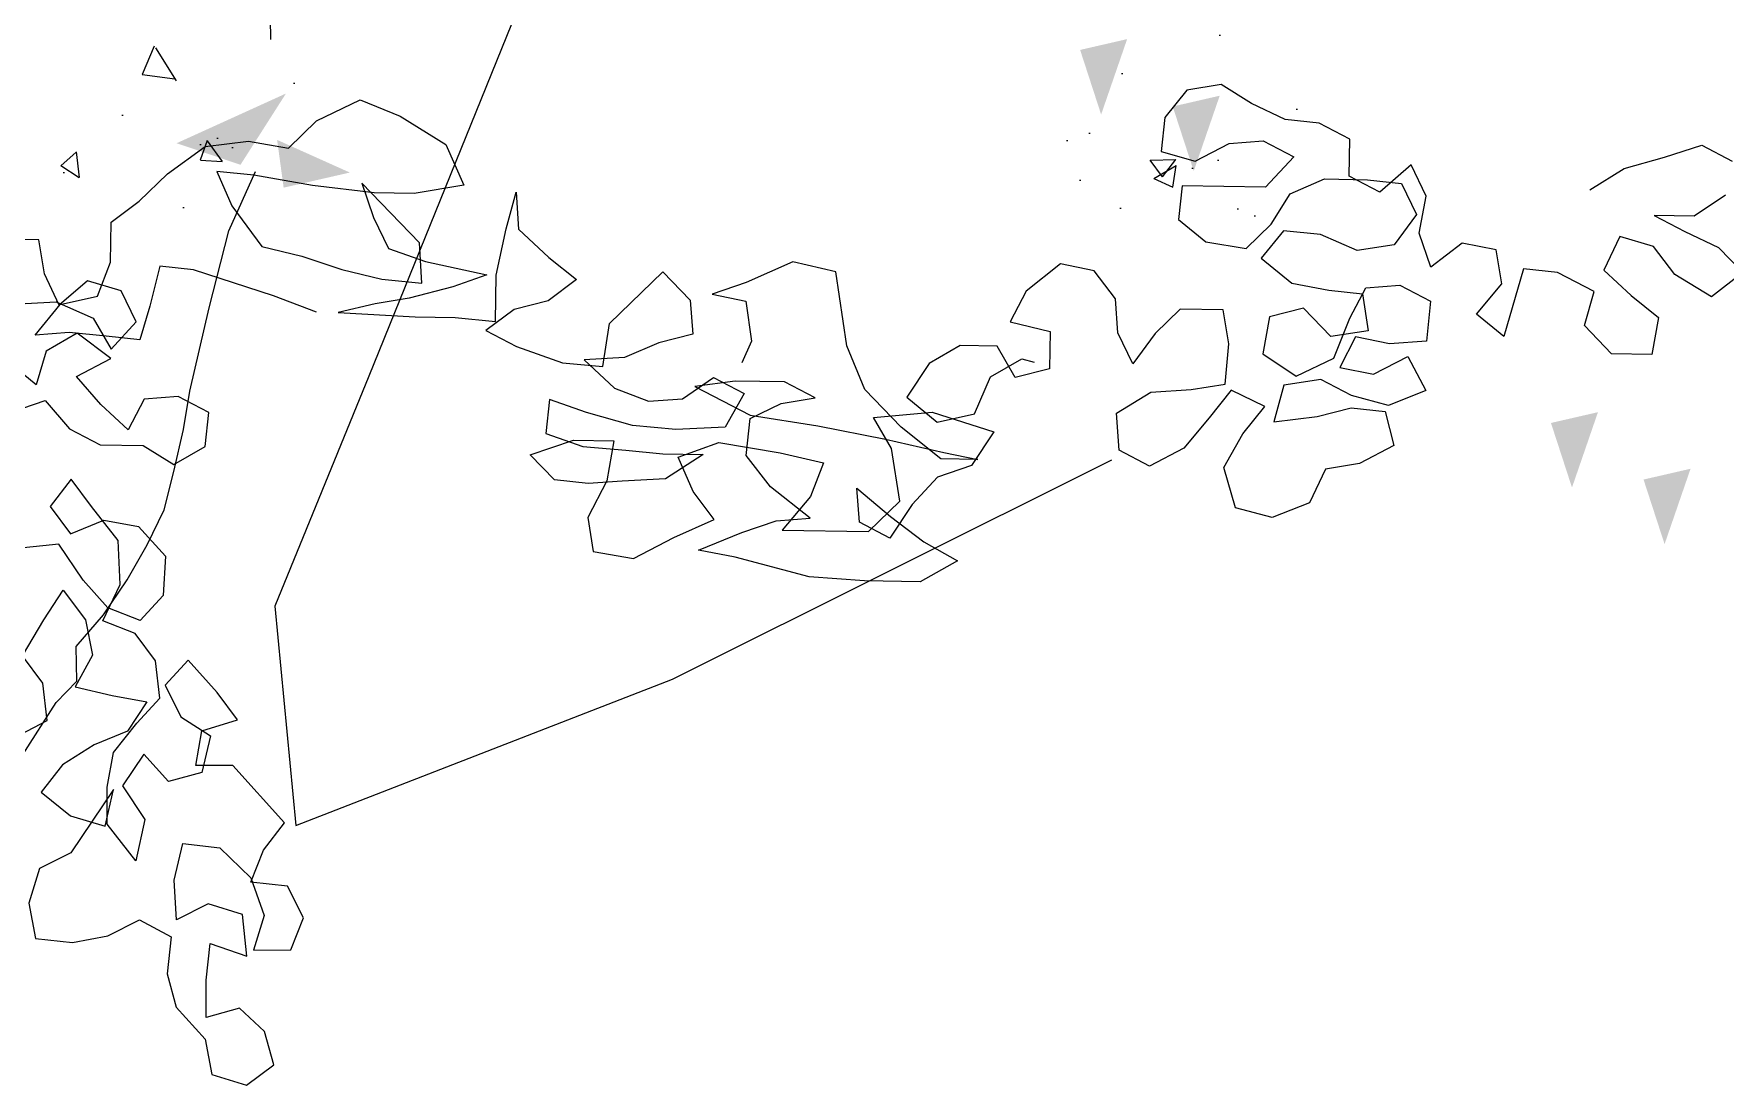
# Model space of a CAD drawing. Header units: metres. Extents: x 37 to 217, y 53 to 242.
# Drawn here: x 86.253 to 87.054, y 55.844 to 56.342 of the extents above; entities that cross this region are included whole.
import ezdxf

# ---------------------------------------------------------------- set-up
doc = ezdxf.new("R2010")
doc.units = ezdxf.units.M
doc.layers.add('DGPRO_Arboles existentes', color=7, linetype='Continuous')

# ---------------------------------------------------------------- blocks, each defined once
blk = doc.blocks.new('Senna corymbosa VISTA 250 gris')
h = blk.add_hatch()
h.set_pattern_fill('AR-CONC', color=252, scale=0.016296, angle=-104.21097)
h.set_pattern_definition([(305.78903, (1480.64291, 899.89332), (-0.038607031, -0.110795984), [0.012221841, -0.134440254]), (250.78903, (1480.64291, 899.89332), (0.124375373, -0.008172759), [0.009777473, -0.107552204]), (356.240475, (1480.6397, 899.88408), (0.085768341, -0.118968742), [0.010386967, -0.114256635]), (301.97323, (1480.67451, 899.88532), (-0.068842273, -0.161971692), [0.01833276, -0.20166038]), (352.424666, (1480.66877, 899.87182), (0.116491425, -0.186619215), [0.01558046, -0.17138505]), (246.973194, (1480.6745, 899.88532), (0.116491425, -0.186619214), [0.01466621, -0.161328306]), (276.78903, (1480.66261, 899.87152), (-0.08748143, -0.078187291), [0.012221841, -0.134440254]), (221.78903, (1480.66261, 899.87152), (0.10481892, -0.067446433), [0.009777473, -0.107552204]), (327.240475, (1480.65532, 899.865), (0.017337491, -0.145633723), [0.010386967, -0.114256635]), (293.28903, (1480.642915, 899.893318), (0.0521011552, -0.0152383306), [0, -0.1062485405, 0, -0.1091817824, 0, -0.107959598]), (263.28903, (1480.642915, 899.89332), (0.051781553, -0.057335834), [0, -0.062249912, 0, -0.103804172, 0, -0.041146866]), (223.28903, (1480.651836, 899.928545), (-0.0249185945, -0.083426213), [0, -0.040739471, 0, -0.12710715, 0, -0.16866141]), (213.28903, (1480.65584, 899.94434), (-0.007516679, -0.096131266), [0, -0.052961312, 0, -0.084412184, 0, -0.119774045])])
edge = h.paths.add_edge_path()
edge.add_spline(control_points=[(2187.61132, 1070.60873), (2187.60469, 1070.6247), (2187.6431, 1070.67299), (2187.6853, 1070.76188), (2187.7279, 1070.68591), (2187.74255, 1070.63665), (2187.72489, 1070.5523), (2187.66186, 1070.58021), (2187.61738, 1070.59416), (2187.61132, 1070.60873)], knot_values=[0, 0, 0, 0, 0.08768, 0.181827, 0.244547, 0.317629, 0.40391, 0.455698, 0.535727, 0.535727, 0.535727, 0.535727], degree=3, periodic=0)
h = blk.add_hatch()
h.set_pattern_fill('AR-CONC', color=252, scale=0.016296, angle=-19.37351)
h.set_pattern_definition([(30.626485, (1407.05841, 838.24049), (0.106872613, -0.048420012), [0.012221841, -0.134440254]), (335.626485, (1407.05841, 838.24049), (0.019331093, 0.123135439), [0.009777473, -0.107552204]), (81.07793, (1407.06732, 838.23646), (0.126203705, 0.074715426), [0.010386967, -0.114256635]), (26.810685, (1407.06923, 838.27124), (0.15512011, -0.083137472), [0.018332762, -0.20166038]), (77.26212, (1407.08215, 838.26431), (0.19634426, 0.099226585), [0.01558046, -0.17138505]), (331.81065, (1407.06923, 838.27124), (0.19634426, 0.099226585), [0.01466621, -0.161328306]), (1.626485, (1407.0819, 838.25815), (0.069998406, -0.094161968), [0.012221841, -0.134440254]), (306.626485, (1407.0819, 838.25815), (0.0766046, 0.098324782), [0.009777473, -0.107552204]), (52.07793, (1407.08773, 838.2503), (0.146603005, 0.004162814), [0.010386967, -0.114256635]), (18.126485, (1407.058414, 838.240493), (0.0198646575, 0.050518635), [0, -0.1062485405, 0, -0.1091817824, 0, -0.1079595983]), (348.126485, (1407.058414, 838.240493), (0.061762631, 0.046412331), [0, -0.062249912, 0, -0.1038041723, 0, -0.041146866]), (308.126485, (1407.024133, 838.25255), (0.0808455754, -0.0323243297), [0, -0.040739471, 0, -0.1271071497, 0, -0.16866141]), (298.126485, (1407.00876, 838.257954), (0.095064941, -0.016136226), [0, -0.052961312, 0, -0.084412184, 0, -0.119774045])])
edge = h.paths.add_edge_path()
edge.add_spline(control_points=[(2188.10009, 1070.69653), (2188.11539, 1070.70457), (2188.16694, 1070.67067), (2188.25927, 1070.63663), (2188.18744, 1070.58737), (2188.1397, 1070.56834), (2188.0541, 1070.57834), (2188.07622, 1070.64363), (2188.08612, 1070.68919), (2188.10009, 1070.69653)], knot_values=[0, 0, 0, 0, 0.08768, 0.181827, 0.244547, 0.317629, 0.40391, 0.455698, 0.535727, 0.535727, 0.535727, 0.535727], degree=3, periodic=0)
h = blk.add_hatch(color=252)
h.dxf.hatch_style = 1
h.paths.add_polyline_path([(2188.12021, 1070.67046), (2188.1079, 1070.63475), (2188.09795, 1070.66534)])
h = blk.add_hatch(color=252)
h.dxf.hatch_style = 1
h.paths.add_polyline_path([(2187.67006, 1070.62114), (2187.72184, 1070.64468), (2187.70031, 1070.61093)])
h = blk.add_hatch(color=252)
h.dxf.hatch_style = 1
h.paths.add_polyline_path([(2188.16406, 1070.64365), (2188.15176, 1070.60795), (2188.1418, 1070.63853)])
h = blk.add_hatch(color=252)
h.dxf.hatch_style = 1
h.paths.add_polyline_path([(2187.71766, 1070.62272), (2187.75211, 1070.60725), (2187.72075, 1070.60009)])
h = blk.add_hatch(color=252)
h.dxf.hatch_style = 1
h.paths.add_polyline_path([(2188.34319, 1070.49373), (2188.33089, 1070.45803), (2188.32093, 1070.48862)])
h = blk.add_hatch(color=252)
h.dxf.hatch_style = 1
h.paths.add_polyline_path([(2188.38704, 1070.46693), (2188.37474, 1070.43122), (2188.36478, 1070.46181)])
at = {"color": 252}
for points in [[(2187.73197, 1071.08989), (2187.73396, 1071.07019), (2187.73591, 1071.05214), (2187.73733, 1070.96996), (2187.736, 1070.95185), (2187.72409, 1070.8793), (2187.71783, 1070.86111), (2187.7165, 1070.843), (2187.71024, 1070.82481), (2187.70726, 1070.80667), (2187.70797, 1070.76558), (2187.71157, 1070.74756), (2187.71352, 1070.7295), (2187.71454, 1070.67033)], [(2187.8553, 1070.7435), (2187.76114, 1070.51081), (2187.71654, 1070.4019), (2187.72645, 1070.29793), (2187.90486, 1070.36724), (2188.11301, 1070.47121)], [(2187.59708, 1070.33126), (2187.61309, 1070.3562), (2187.62278, 1070.36623), (2187.6225, 1070.38267), (2187.63539, 1070.39769), (2187.64661, 1070.41432), (2187.65619, 1070.43093), (2187.66413, 1070.44751), (2187.66875, 1070.46567), (2187.67334, 1070.48548), (2187.67631, 1070.50362), (2187.68549, 1070.54323), (2187.69473, 1070.57956), (2187.7074, 1070.60773)]]:
    blk.add_lwpolyline(points, dxfattribs=at)
at = {"color": 252, "lineweight": -2}
for points in [[(2188.33932, 1070.59913), (2188.35558, 1070.60909), (2188.37468, 1070.61461), (2188.39233, 1070.62015), (2188.40682, 1070.61259)], [(2188.40362, 1070.59656), (2188.38882, 1070.58658), (2188.36982, 1070.5869), (2188.38431, 1070.57934), (2188.40027, 1070.57176), (2188.41176, 1070.55986), (2188.39694, 1070.54841), (2188.37957, 1070.55895), (2188.36957, 1070.57228), (2188.35356, 1070.57695), (2188.34597, 1070.56099), (2188.35893, 1070.54907), (2188.37191, 1070.53861), (2188.36868, 1070.52112), (2188.34968, 1070.52144), (2188.33675, 1070.53483), (2188.34141, 1070.55083), (2188.32402, 1070.55991), (2188.30796, 1070.56165), (2188.29864, 1070.52964), (2188.28565, 1070.5401), (2188.2976, 1070.55451), (2188.29496, 1070.57065), (2188.27892, 1070.57385), (2188.2641, 1070.5624), (2188.25853, 1070.57859), (2188.26176, 1070.59608), (2188.2547, 1070.61083), (2188.23985, 1070.59792), (2188.22536, 1070.60548), (2188.22566, 1070.62302), (2188.21117, 1070.63059), (2188.19511, 1070.63233), (2188.17916, 1070.63991), (2188.16469, 1070.64894), (2188.14856, 1070.64629), (2188.13809, 1070.63331), (2188.13636, 1070.61725), (2188.15236, 1070.61259), (2188.16859, 1070.62108), (2188.1847, 1070.62227), (2188.1992, 1070.61471), (2188.18579, 1070.60031), (2188.14631, 1070.60099), (2188.14457, 1070.58494), (2188.15755, 1070.57448), (2188.17651, 1070.57123), (2188.18841, 1070.58272), (2188.19743, 1070.59719), (2188.21364, 1070.60422), (2188.23411, 1070.60387), (2188.25016, 1070.60213), (2188.25722, 1070.58738), (2188.24674, 1070.57294), (2188.22914, 1070.57032), (2188.21172, 1070.57793), (2188.1942, 1070.57969), (2188.18374, 1070.56671), (2188.19816, 1070.55477), (2188.21566, 1070.55154), (2188.23171, 1070.5498), (2188.23433, 1070.53221), (2188.21674, 1070.52958), (2188.20381, 1070.54297), (2188.18765, 1070.53886), (2188.18442, 1070.52137), (2188.20033, 1070.51086), (2188.21803, 1070.51933), (2188.22566, 1070.53821), (2188.23322, 1070.5527), (2188.24933, 1070.55388), (2188.26383, 1070.54632), (2188.26204, 1070.52734), (2188.24447, 1070.52618), (2188.22844, 1070.52938), (2188.22087, 1070.51489), (2188.2369, 1070.51169), (2188.25314, 1070.52018), (2188.26163, 1070.50395), (2188.24396, 1070.49694), (2188.22649, 1070.50163), (2188.212, 1070.50919), (2188.19441, 1070.50657), (2188.18972, 1070.4891), (2188.21024, 1070.49167), (2188.22639, 1070.49578), (2188.24245, 1070.49404), (2188.24656, 1070.47789), (2188.23033, 1070.46939), (2188.21419, 1070.46674), (2188.20661, 1070.45079), (2188.18894, 1070.44378), (2188.17147, 1070.44847), (2188.16595, 1070.46758), (2188.175, 1070.48351), (2188.18546, 1070.49649), (2188.1695, 1070.50408), (2188.15904, 1070.49109), (2188.14709, 1070.47668), (2188.13086, 1070.46818), (2188.11637, 1070.47574), (2188.11521, 1070.49331), (2188.13147, 1070.50327), (2188.1505, 1070.5044), (2188.16663, 1070.50705), (2188.16842, 1070.52603), (2188.16577, 1070.54216), (2188.1453, 1070.54252), (2188.13341, 1070.53102), (2188.12292, 1070.51658), (2188.11586, 1070.53132), (2188.11468, 1070.54743), (2188.10467, 1070.56076), (2188.08864, 1070.56397), (2188.07233, 1070.55109), (2188.06477, 1070.53659), (2188.0837, 1070.53188), (2188.0834, 1070.51433), (2188.06724, 1070.51023), (2188.05872, 1070.525), (2188.04118, 1070.5253), (2188.02641, 1070.51678), (2188.01589, 1070.50087), (2188.03031, 1070.48893), (2188.04793, 1070.49301), (2188.05554, 1070.51043), (2188.07031, 1070.51895), (2188.07614, 1070.51738)], [(2187.73628, 1070.54112), (2187.71594, 1070.54878), (2187.67813, 1070.56113), (2187.66207, 1070.56287), (2187.65736, 1070.54394), (2187.6527, 1070.52793), (2187.63664, 1070.52967), (2187.61912, 1070.53144), (2187.60301, 1070.53025), (2187.61496, 1070.54467), (2187.63258, 1070.54876), (2187.63871, 1070.56474), (2187.63903, 1070.58374), (2187.65237, 1070.59375), (2187.66575, 1070.60668), (2187.68352, 1070.61954), (2187.70404, 1070.62211), (2187.723, 1070.61885), (2187.73638, 1070.63179), (2187.75703, 1070.64167), (2187.77591, 1070.63403), (2187.79761, 1070.62049), (2187.80605, 1070.60134), (2187.78259, 1070.59735), (2187.76358, 1070.59768), (2187.73439, 1070.60111), (2187.70669, 1070.60597), (2187.68917, 1070.60774), (2187.6962, 1070.59153), (2187.71049, 1070.57227), (2187.72943, 1070.56756), (2187.74833, 1070.56138), (2187.76726, 1070.55667), (2187.78624, 1070.55488), (2187.78511, 1070.57391), (2187.75781, 1070.60217), (2187.76338, 1070.58599), (2187.77044, 1070.57124), (2187.78788, 1070.56509), (2187.81702, 1070.55874), (2187.80084, 1070.55317), (2187.78027, 1070.54767), (2187.76413, 1070.54503), (2187.74652, 1070.54094), (2187.78304, 1070.53885), (2187.80205, 1070.53852), (2187.82103, 1070.53673), (2187.8214, 1070.55866), (2187.82617, 1070.58052), (2187.83086, 1070.59798), (2187.83202, 1070.58042), (2187.84641, 1070.56701), (2187.85939, 1070.55654), (2187.84606, 1070.54654), (2187.8299, 1070.54243), (2187.81656, 1070.53242), (2187.83106, 1070.52486), (2187.85286, 1070.51717), (2187.87184, 1070.51538), (2187.87512, 1070.5358), (2187.9004, 1070.56022), (2187.91333, 1070.54684), (2187.91452, 1070.53073), (2187.89836, 1070.52662), (2187.88215, 1070.51959), (2187.86312, 1070.51846), (2187.87751, 1070.50505), (2187.89349, 1070.49892), (2187.9096, 1070.50011), (2187.9244, 1070.51009), (2187.93889, 1070.50253), (2187.92984, 1070.4866), (2187.90643, 1070.48554), (2187.88598, 1070.48735), (2187.86415, 1070.49358), (2187.84671, 1070.49973), (2187.84497, 1070.48367), (2187.86241, 1070.47752), (2187.88286, 1070.47571), (2187.90038, 1070.47394), (2187.91938, 1070.47362), (2187.90164, 1070.46222), (2187.88114, 1070.46111), (2187.86504, 1070.45993), (2187.84898, 1070.46167), (2187.83749, 1070.47356), (2187.85808, 1070.48052), (2187.87708, 1070.48019), (2187.87383, 1070.46124), (2187.86476, 1070.44385), (2187.86741, 1070.42771), (2187.88636, 1070.42446), (2187.90554, 1070.43437), (2187.9247, 1070.44281), (2187.91469, 1070.45615), (2187.90766, 1070.47236), (2187.92679, 1070.47934), (2187.95596, 1070.47445), (2187.97635, 1070.46971), (2187.97022, 1070.45373), (2187.95679, 1070.43787), (2187.99772, 1070.43717), (2188.0126, 1070.45153), (2188.00864, 1070.47646), (2188.00012, 1070.49124), (2188.02795, 1070.49368), (2188.05703, 1070.4844), (2188.04652, 1070.4685), (2188.03034, 1070.46293), (2188.01842, 1070.44997), (2188.00791, 1070.43407), (2187.99341, 1070.44163), (2187.99223, 1070.45774), (2188.00808, 1070.4443), (2188.02396, 1070.43233), (2188.03989, 1070.42328), (2188.02217, 1070.41335), (2187.99586, 1070.4138), (2187.96957, 1070.41572), (2187.93463, 1070.42509), (2187.91714, 1070.42832), (2187.93776, 1070.43674), (2187.95394, 1070.44231), (2187.97005, 1070.44349), (2187.95129, 1070.45844), (2187.93985, 1070.47326), (2187.94161, 1070.49078), (2187.95636, 1070.49784), (2187.97249, 1070.50049), (2187.958, 1070.50805), (2187.93461, 1070.50845), (2187.91555, 1070.50585), (2187.94164, 1070.49224), (2187.97373, 1070.4873), (2188.00579, 1070.4809), (2188.03347, 1070.47457), (2188.0495, 1070.47137), (2188.03195, 1070.47167), (2188.0132, 1070.48662), (2187.99596, 1070.50447), (2187.98754, 1070.52509), (2187.9823, 1070.56028), (2187.9619, 1070.56501), (2187.9398, 1070.55516), (2187.92362, 1070.54959), (2187.93965, 1070.54639), (2187.94224, 1070.52733), (2187.93768, 1070.51717)], [(2187.59168, 1070.49367), (2187.60786, 1070.49925), (2187.61933, 1070.48589), (2187.63383, 1070.47832), (2187.65429, 1070.47797), (2187.66876, 1070.46895), (2187.68353, 1070.47747), (2187.68527, 1070.49352), (2187.67078, 1070.50109), (2187.65467, 1070.4999), (2187.64711, 1070.48541), (2187.63415, 1070.49733), (2187.62268, 1070.51069), (2187.63892, 1070.51918), (2187.62304, 1070.53116), (2187.60827, 1070.52264), (2187.6036, 1070.50663), (2187.58918, 1070.51858)], [(2187.59256, 1070.54484), (2187.61306, 1070.54595), (2187.63047, 1070.53834), (2187.63899, 1070.52357), (2187.65092, 1070.53653), (2187.64386, 1070.55127), (2187.62785, 1070.55593), (2187.61449, 1070.54447), (2187.60743, 1070.55921), (2187.60479, 1070.57534), (2187.56824, 1070.57597)], [(2187.59283, 1070.33922), (2187.60882, 1070.34769), (2187.60666, 1070.3654), (2187.597, 1070.37835), (2187.60723, 1070.3954), (2187.61626, 1070.40941), (2187.6269, 1070.39538), (2187.63015, 1070.37864), (2187.62209, 1070.36354), (2187.63948, 1070.35951), (2187.65589, 1070.35656), (2187.64685, 1070.34255), (2187.63098, 1070.33615), (2187.61597, 1070.3266), (2187.60596, 1070.31367), (2187.61987, 1070.30257), (2187.63616, 1070.29756), (2187.6402, 1070.31495), (2187.61996, 1070.28497), (2187.60506, 1070.27748), (2187.60005, 1070.26118), (2187.6033, 1070.24444), (2187.62079, 1070.24247), (2187.63753, 1070.24572), (2187.65243, 1070.2532), (2187.66753, 1070.24515), (2187.66556, 1070.22765), (2187.66989, 1070.21189), (2187.68357, 1070.19666), (2187.68682, 1070.17992), (2187.70312, 1070.17491), (2187.71606, 1070.18457), (2187.71173, 1070.20033), (2187.69989, 1070.21132), (2187.68413, 1070.20699), (2187.68403, 1070.22459), (2187.686, 1070.24209), (2187.70328, 1070.23599), (2187.70123, 1070.25577), (2187.68493, 1070.26078), (2187.67004, 1070.2533), (2187.66897, 1070.27199), (2187.673, 1070.28938), (2187.6905, 1070.28741), (2187.70527, 1070.27316), (2187.71156, 1070.25522), (2187.70654, 1070.23892), (2187.72415, 1070.23901), (2187.73014, 1070.25422), (2187.72265, 1070.26912), (2187.70516, 1070.27109), (2187.71115, 1070.2863), (2187.72116, 1070.29923), (2187.69673, 1070.32642), (2187.67912, 1070.32633), (2187.68207, 1070.34273), (2187.69892, 1070.34805), (2187.68926, 1070.36099), (2187.67557, 1070.37621), (2187.66459, 1070.36438), (2187.67207, 1070.34948), (2187.68609, 1070.34045), (2187.68205, 1070.32306), (2187.66629, 1070.31873), (2187.65456, 1070.33178), (2187.64444, 1070.31679), (2187.65497, 1070.3007), (2187.65082, 1070.28125), (2187.63725, 1070.29854), (2187.63716, 1070.31614), (2187.64011, 1070.33255), (2187.6512, 1070.34646), (2187.66219, 1070.35829), (2187.66003, 1070.37601), (2187.65037, 1070.38895), (2187.63516, 1070.39494), (2187.64333, 1070.41211), (2187.64237, 1070.43287), (2187.62977, 1070.44907), (2187.62011, 1070.46201), (2187.6101, 1070.44909), (2187.61976, 1070.43615), (2187.63564, 1070.44255), (2187.65204, 1070.4396), (2187.66475, 1070.42546), (2187.66375, 1070.40687), (2187.65277, 1070.39504), (2187.63756, 1070.40103), (2187.62583, 1070.41408), (2187.61432, 1070.43126), (2187.59454, 1070.42921)]]:
    blk.add_lwpolyline(points, dxfattribs=at)

msp = doc.modelspace()

# ---------------------------------------------------------------- block references
at = {"layer": 'DGPRO_Arboles existentes'}
msp.add_blockref('Senna corymbosa VISTA 250 gris', (-2101.34935, -1014.33124), dxfattribs=at)

doc.saveas('drawing.dxf')
